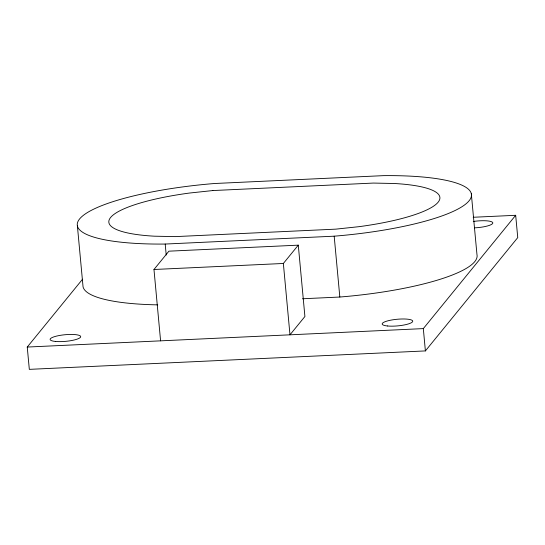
<?xml version="1.0" encoding="UTF-8"?>
<svg xmlns="http://www.w3.org/2000/svg" width="545" height="545" viewBox="0 0 545 545"><rect width="100%" height="100%" fill="white"/><g stroke="black" fill="none" stroke-linecap="round" stroke-linejoin="round"><path stroke-width="0.82" d="M473.183 217.271L515.679 215.295L517.75 237.6L425.393 350.919L29.321 369.36L27.25 347.056L82.561 279.197M160.591 340.843L153.976 269.496L168.902 251.177L298.285 245.155L304.907 316.502L289.981 334.821L283.359 263.473L298.285 245.155M425.393 350.919L423.322 328.608L515.679 215.295M165.196 244.051L334.187 236.183A133.184 28.824 -5.3 0 0 469.095 200.778A133.184 28.824 -5.3 0 0 383.53 175.64L214.539 183.508A133.184 28.824 -5.3 0 0 79.624 218.913A133.184 28.824 -5.3 0 0 165.196 244.051L166.211 255.033M153.976 269.496L283.359 263.473M302.468 298.769L339.828 297.032A133.184 28.824 -5.3 0 0 476.97 254.631L471.323 193.782M27.25 347.056L423.322 328.608M334.187 236.183L339.828 297.032M77.397 225.909L83.044 286.759A133.184 28.824 -5.3 0 0 157.73 304.859M473.271 221.481A15.355 3.325 -5.3 0 1 492.803 222.81A15.355 3.325 -5.3 0 1 474.647 227.844M212.857 190.552L189.708 193.019A101.499 21.97 -5.3 0 0 110.621 217.469A101.499 21.97 -5.3 0 0 154.514 236.196L175.313 236.612L335.863 229.138L359.012 226.672A101.499 21.97 -5.3 0 0 438.105 202.222A101.499 21.97 -5.3 0 0 394.205 183.495L373.407 183.072L212.857 190.552M55.399 341.442A15.355 3.325 -5.3 0 0 80.422 337.335A15.355 3.325 -5.3 0 0 60.386 335.325A15.355 3.325 -5.3 0 0 55.399 341.442M387.441 325.978A15.355 3.325 -5.3 0 0 412.463 321.877A15.355 3.325 -5.3 0 0 392.427 319.867A15.355 3.325 -5.3 0 0 387.441 325.978"/></g></svg>
